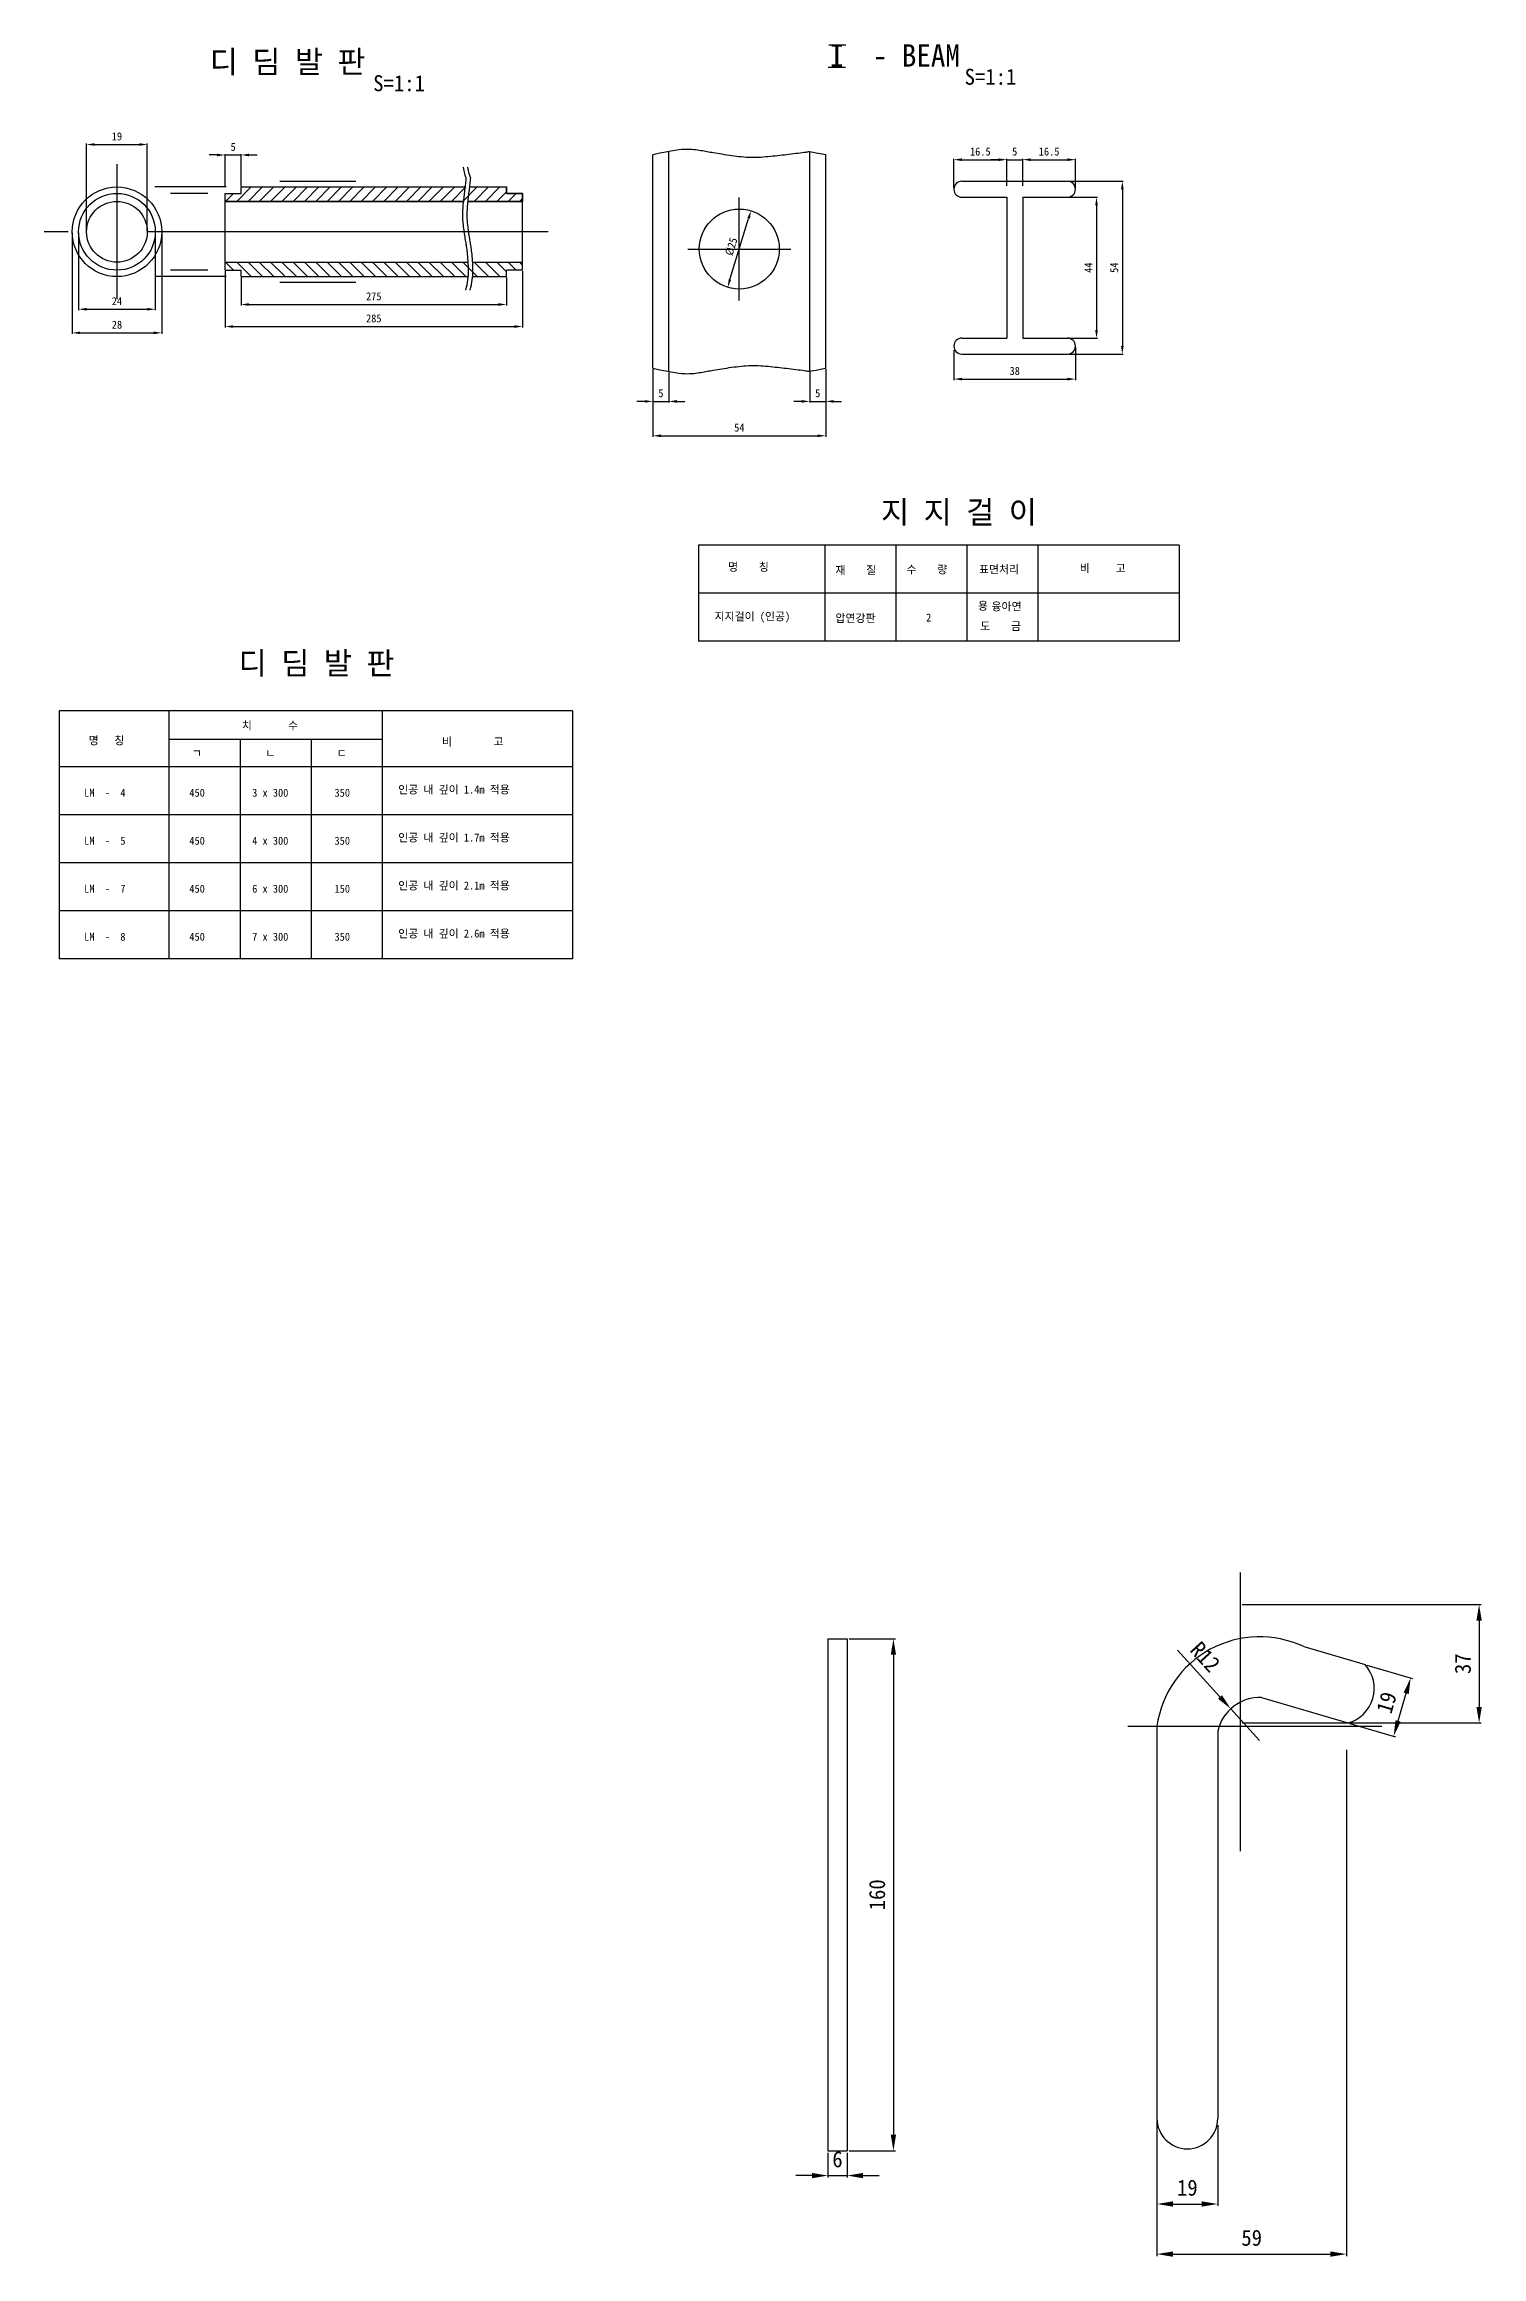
# Model space of a CAD drawing. Header units: millimetres. Extents: x -354 to 24098, y -15246 to 222.
# Drawn here: x -354 to 95, y -5405 to -4713 of the extents above; entities that cross this region are included whole.
import ezdxf

# ---------------------------------------------------------------- set-up
doc = ezdxf.new("R2010")
doc.units = ezdxf.units.MM
doc.header["$LTSCALE"] = 100
doc.linetypes.add('CENTER', pattern=[2, 1.25, -0.25, 0.25, -0.25])
for name, color, linetype in [('TN-CNTL', 1, 'CENTER'), ('TN-CUTL', 1, 'CENTER'), ('TN-DIMS', 1, 'Continuous'), ('TN-PATT', 1, 'Continuous'), ('TN-STEL', 4, 'Continuous'), ('TN-TABL-LIN1', 4, 'Continuous'), ('TN-TABL-LIN2', 1, 'Continuous'), ('TN-TABL-TEX1', 6, 'Continuous'), ('TN-TABL-TEX2', 3, 'Continuous'), ('TN-TEX1', 6, 'Continuous')]:
    doc.layers.add(name, color=color, linetype=linetype)
doc.styles.add('D', font='GulimChe.ttf')
doc.dimstyles.new('D', dxfattribs={"dimtxt": 2.5, "dimasz": 2.5, "dimexe": 1.25, "dimexo": 2, "dimgap": 1, "dimtad": 1, "dimdec": 0, "dimtxsty": 'D', "dimcen": 2.5, "dimclrd": 1, "dimclre": 1, "dimclrt": 7, "dimadec": 0, "dimazin": 0, "dimtfac": 1, "dimtdec": 0, "dimtmove": 0, "dimatfit": 3, "dimfxl": 0, "dimarcsym": 0})

# ---------------------------------------------------------------- blocks, each defined once
blk = doc.blocks.new('*X6')
at = {"color": 0}
for p, q in [((1246.45, 723.19), (1250.95, 727.69)), ((1249.98, 723.19), (1254.48, 727.69)), ((1253.52, 723.19), (1258.02, 727.69)), ((1257.06, 723.19), (1261.56, 727.69)), ((1260.59, 723.19), (1265.09, 727.69)), ((1264.13, 723.19), (1268.63, 727.69)), ((1267.66, 723.19), (1272.16, 727.69)), ((1271.2, 723.19), (1275.7, 727.69)), ((1274.73, 723.19), (1279.23, 727.69)), ((1278.27, 723.19), (1282.77, 727.69)), ((1281.8, 723.19), (1286.3, 727.69)), ((1285.34, 723.19), (1289.84, 727.69)), ((1288.88, 723.19), (1293.38, 727.69)), ((1292.41, 723.19), (1296.91, 727.69)), ((1295.95, 723.19), (1300.45, 727.69)), ((1299.48, 723.19), (1303.98, 727.69)), ((1303.02, 723.19), (1307.52, 727.69)), ((1306.55, 723.19), (1311.05, 727.69)), ((1310.09, 723.19), (1314.59, 727.69)), ((1313.62, 723.19), (1318.12, 727.69)), ((1317.16, 723.19), (1321.66, 727.69)), ((1320.69, 723.19), (1325.19, 727.69)), ((1324.23, 723.19), (1328.73, 727.69)), ((1327.77, 723.19), (1330.78, 726.2)), ((1242.91, 723.19), (1245.41, 725.69)), ((1331.3, 723.19), (1333.8, 725.69)), ((1334.84, 723.19), (1335.78, 724.13))]:
    blk.add_line(p, q, dxfattribs=at)
blk = doc.blocks.new('*D10')
at = {"layer": 'DEFPOINTS', "color": 0}
for p in [(-321.71, -4744.77), (-340.71, -4772.04), (-321.71, -4772.04)]:
    blk.add_point(p, dxfattribs=at)
at = {"layer": 'TN-DIMS', "color": 1, "lineweight": -2}
for p, q in [((-340.71, -4771.74), (-340.71, -4744.47)), ((-338.21, -4744.77), (-324.21, -4744.77)), ((-321.71, -4771.74), (-321.71, -4744.47))]:
    blk.add_line(p, q, dxfattribs=at)
at = {"layer": 'TN-DIMS', "color": 1}
for points in [[(-338.21, -4744.35), (-338.21, -4745.18), (-340.71, -4744.77)], [(-324.21, -4744.35), (-324.21, -4745.18), (-321.71, -4744.77)]]:
    blk.add_solid(points, dxfattribs=at)
at = {"layer": 'TN-DIMS', "color": 3, "insert": (-331.21, -4742.23), "char_height": 2.5, "attachment_point": 5, "style": 'D'}
blk.add_mtext('19', dxfattribs=at)
blk = doc.blocks.new('*D11')
at = {"layer": 'DEFPOINTS', "color": 0}
for p in [(-343.21, -4772.04), (-319.21, -4772.04), (-319.21, -4796.24)]:
    blk.add_point(p, dxfattribs=at)
at = {"layer": 'TN-DIMS', "color": 1, "lineweight": -2}
for p, q in [((-343.21, -4772.34), (-343.21, -4796.54)), ((-319.21, -4772.34), (-319.21, -4796.54)), ((-340.71, -4796.24), (-321.71, -4796.24))]:
    blk.add_line(p, q, dxfattribs=at)
at = {"layer": 'TN-DIMS', "color": 1}
for points in [[(-340.71, -4795.83), (-340.71, -4796.66), (-343.21, -4796.24)], [(-321.71, -4795.83), (-321.71, -4796.66), (-319.21, -4796.24)]]:
    blk.add_solid(points, dxfattribs=at)
at = {"layer": 'TN-DIMS', "color": 3, "insert": (-331.21, -4793.71), "char_height": 2.5, "attachment_point": 5, "style": 'D'}
blk.add_mtext('24', dxfattribs=at)
blk = doc.blocks.new('*D12')
at = {"layer": 'DEFPOINTS', "color": 0}
for p in [(-345.21, -4772.04), (-317.21, -4772.04), (-317.21, -4803.62)]:
    blk.add_point(p, dxfattribs=at)
at = {"layer": 'TN-DIMS', "color": 1, "lineweight": -2}
for p, q in [((-345.21, -4772.34), (-345.21, -4803.92)), ((-317.21, -4772.34), (-317.21, -4803.92)), ((-342.71, -4803.62), (-319.71, -4803.62))]:
    blk.add_line(p, q, dxfattribs=at)
at = {"layer": 'TN-DIMS', "color": 1}
for points in [[(-342.71, -4803.2), (-342.71, -4804.04), (-345.21, -4803.62)], [(-319.71, -4803.2), (-319.71, -4804.04), (-317.21, -4803.62)]]:
    blk.add_solid(points, dxfattribs=at)
at = {"layer": 'TN-DIMS', "color": 3, "insert": (-331.21, -4801.09), "char_height": 2.5, "attachment_point": 5, "style": 'D'}
blk.add_mtext('28', dxfattribs=at)
blk = doc.blocks.new('*D13')
at = {"layer": 'DEFPOINTS', "color": 0}
for p in [(-292.39, -4786.04), (-209.44, -4786.04), (-209.44, -4794.76)]:
    blk.add_point(p, dxfattribs=at)
at = {"layer": 'TN-DIMS', "color": 1, "lineweight": -2}
for p, q in [((-292.39, -4786.34), (-292.39, -4795.06)), ((-209.44, -4786.34), (-209.44, -4795.06)), ((-289.89, -4794.76), (-211.94, -4794.76))]:
    blk.add_line(p, q, dxfattribs=at)
at = {"layer": 'TN-DIMS', "color": 1}
for points in [[(-289.89, -4794.34), (-289.89, -4795.18), (-292.39, -4794.76)], [(-211.94, -4794.34), (-211.94, -4795.18), (-209.44, -4794.76)]]:
    blk.add_solid(points, dxfattribs=at)
at = {"layer": 'TN-DIMS', "color": 3, "insert": (-250.92, -4792.23), "char_height": 2.5, "attachment_point": 5, "style": 'D'}
blk.add_mtext('275', dxfattribs=at)
blk = doc.blocks.new('*D14')
at = {"layer": 'DEFPOINTS', "color": 0}
for p in [(-297.39, -4784.04), (-204.44, -4784.04), (-204.44, -4801.64)]:
    blk.add_point(p, dxfattribs=at)
at = {"layer": 'TN-DIMS', "color": 1, "lineweight": -2}
for p, q in [((-297.39, -4784.34), (-297.39, -4801.94)), ((-204.44, -4784.34), (-204.44, -4801.94)), ((-294.89, -4801.64), (-206.94, -4801.64))]:
    blk.add_line(p, q, dxfattribs=at)
at = {"layer": 'TN-DIMS', "color": 1}
for points in [[(-294.89, -4801.23), (-294.89, -4802.06), (-297.39, -4801.64)], [(-206.94, -4801.23), (-206.94, -4802.06), (-204.44, -4801.64)]]:
    blk.add_solid(points, dxfattribs=at)
at = {"layer": 'TN-DIMS', "color": 3, "insert": (-250.92, -4799.11), "char_height": 2.5, "attachment_point": 5, "style": 'D'}
blk.add_mtext('285', dxfattribs=at)
blk = doc.blocks.new('*D15')
at = {"layer": 'DEFPOINTS', "color": 0}
for p in [(-292.39, -4748.04), (-297.39, -4758.04), (-292.39, -4758.04)]:
    blk.add_point(p, dxfattribs=at)
at = {"layer": 'TN-DIMS', "color": 1, "lineweight": -2}
for p, q in [((-299.89, -4748.04), (-302.39, -4748.04)), ((-297.39, -4757.74), (-297.39, -4747.74)), ((-297.39, -4748.04), (-292.39, -4748.04)), ((-292.39, -4757.74), (-292.39, -4747.74)), ((-289.89, -4748.04), (-287.39, -4748.04))]:
    blk.add_line(p, q, dxfattribs=at)
at = {"layer": 'TN-DIMS', "color": 1}
for points in [[(-299.89, -4747.63), (-299.89, -4748.46), (-297.39, -4748.04)], [(-289.89, -4747.63), (-289.89, -4748.46), (-292.39, -4748.04)]]:
    blk.add_solid(points, dxfattribs=at)
at = {"layer": 'TN-DIMS', "color": 3, "insert": (-294.89, -4745.51), "char_height": 2.5, "attachment_point": 5, "style": 'D'}
blk.add_mtext('5', dxfattribs=at)
blk = doc.blocks.new('*D16')
at = {"layer": 'DEFPOINTS', "color": 0}
for p in [(-133.01, -4765.46), (-133.01, -4765.46), (-140.3, -4789.37)]:
    blk.add_point(p, dxfattribs=at)
at = {"layer": 'TN-DIMS', "color": 1, "lineweight": -2}
blk.add_line((-139.58, -4786.98), (-133.74, -4767.85), dxfattribs=at)
at = {"layer": 'TN-DIMS', "color": 1}
for points in [[(-134.14, -4767.73), (-133.34, -4767.97), (-133.01, -4765.46)], [(-139.97, -4786.86), (-139.18, -4787.1), (-140.3, -4789.37)]]:
    blk.add_solid(points, dxfattribs=at)
at = {"layer": 'TN-DIMS', "color": 3, "insert": (-139.14, -4776.66), "char_height": 2.5, "attachment_point": 5, "rotation": 73.04445, "style": 'D'}
blk.add_mtext('Ø25', dxfattribs=at)
blk = doc.blocks.new('*D17')
at = {"layer": 'DEFPOINTS', "color": 0}
for p in [(-163.66, -4814.69), (-158.66, -4815.67), (-158.66, -4825.05)]:
    blk.add_point(p, dxfattribs=at)
at = {"layer": 'TN-DIMS', "color": 1, "lineweight": -2}
for p, q in [((-163.66, -4814.99), (-163.66, -4825.35)), ((-158.66, -4815.97), (-158.66, -4825.35)), ((-166.16, -4825.05), (-168.66, -4825.05)), ((-163.66, -4825.05), (-158.66, -4825.05)), ((-156.16, -4825.05), (-153.66, -4825.05))]:
    blk.add_line(p, q, dxfattribs=at)
at = {"layer": 'TN-DIMS', "color": 1}
for points in [[(-166.16, -4824.63), (-166.16, -4825.46), (-163.66, -4825.05)], [(-156.16, -4824.63), (-156.16, -4825.46), (-158.66, -4825.05)]]:
    blk.add_solid(points, dxfattribs=at)
at = {"layer": 'TN-DIMS', "color": 3, "insert": (-161.16, -4822.52), "char_height": 2.5, "attachment_point": 5, "style": 'D'}
blk.add_mtext('5', dxfattribs=at)
blk = doc.blocks.new('*D18')
at = {"layer": 'DEFPOINTS', "color": 0}
for p in [(-114.66, -4815.43), (-109.66, -4814.69), (-109.66, -4825.05)]:
    blk.add_point(p, dxfattribs=at)
at = {"layer": 'TN-DIMS', "color": 1, "lineweight": -2}
for p, q in [((-114.66, -4815.73), (-114.66, -4825.35)), ((-109.66, -4814.99), (-109.66, -4825.35)), ((-117.16, -4825.05), (-119.66, -4825.05)), ((-114.66, -4825.05), (-109.66, -4825.05)), ((-107.16, -4825.05), (-104.66, -4825.05))]:
    blk.add_line(p, q, dxfattribs=at)
at = {"layer": 'TN-DIMS', "color": 1}
for points in [[(-117.16, -4824.63), (-117.16, -4825.46), (-114.66, -4825.05)], [(-107.16, -4824.63), (-107.16, -4825.46), (-109.66, -4825.05)]]:
    blk.add_solid(points, dxfattribs=at)
at = {"layer": 'TN-DIMS', "color": 3, "insert": (-112.16, -4822.52), "char_height": 2.5, "attachment_point": 5, "style": 'D'}
blk.add_mtext('5', dxfattribs=at)
blk = doc.blocks.new('*D19')
at = {"layer": 'DEFPOINTS', "color": 0}
for p in [(-163.66, -4814.99), (-109.66, -4814.99), (-109.66, -4835.79)]:
    blk.add_point(p, dxfattribs=at)
at = {"layer": 'TN-DIMS', "color": 1, "lineweight": -2}
for p, q in [((-163.66, -4815.29), (-163.66, -4836.09)), ((-109.66, -4815.29), (-109.66, -4836.09)), ((-161.16, -4835.79), (-112.16, -4835.79))]:
    blk.add_line(p, q, dxfattribs=at)
at = {"layer": 'TN-DIMS', "color": 1}
for points in [[(-161.16, -4835.37), (-161.16, -4836.2), (-163.66, -4835.79)], [(-112.16, -4835.37), (-112.16, -4836.2), (-109.66, -4835.79)]]:
    blk.add_solid(points, dxfattribs=at)
at = {"layer": 'TN-DIMS', "color": 3, "insert": (-136.66, -4833.25), "char_height": 2.5, "attachment_point": 5, "style": 'D'}
blk.add_mtext('54', dxfattribs=at)
blk = doc.blocks.new('*D20')
at = {"layer": 'DEFPOINTS', "color": 0}
for p in [(-53.07, -4749.51), (-69.57, -4758.76), (-53.07, -4757.96)]:
    blk.add_point(p, dxfattribs=at)
at = {"layer": 'TN-DIMS', "color": 1, "lineweight": -2}
for p, q in [((-69.57, -4758.46), (-69.57, -4749.21)), ((-67.07, -4749.51), (-55.57, -4749.51)), ((-53.07, -4757.66), (-53.07, -4749.21))]:
    blk.add_line(p, q, dxfattribs=at)
at = {"layer": 'TN-DIMS', "color": 1}
for points in [[(-67.07, -4749.09), (-67.07, -4749.93), (-69.57, -4749.51)], [(-55.57, -4749.09), (-55.57, -4749.93), (-53.07, -4749.51)]]:
    blk.add_solid(points, dxfattribs=at)
at = {"layer": 'TN-DIMS', "color": 3, "insert": (-61.32, -4746.98), "char_height": 2.5, "attachment_point": 5, "style": 'D'}
blk.add_mtext('16.5', dxfattribs=at)
blk = doc.blocks.new('*D21')
at = {"layer": 'DEFPOINTS', "color": 0}
for p in [(-48.07, -4749.51), (-53.07, -4757.96), (-48.07, -4757.96)]:
    blk.add_point(p, dxfattribs=at)
at = {"layer": 'TN-DIMS', "color": 1, "lineweight": -2}
for p, q in [((-55.57, -4749.51), (-58.07, -4749.51)), ((-53.07, -4757.66), (-53.07, -4749.21)), ((-53.07, -4749.51), (-48.07, -4749.51)), ((-48.07, -4757.66), (-48.07, -4749.21)), ((-45.57, -4749.51), (-43.07, -4749.51))]:
    blk.add_line(p, q, dxfattribs=at)
at = {"layer": 'TN-DIMS', "color": 1}
for points in [[(-55.57, -4749.09), (-55.57, -4749.93), (-53.07, -4749.51)], [(-45.57, -4749.09), (-45.57, -4749.93), (-48.07, -4749.51)]]:
    blk.add_solid(points, dxfattribs=at)
at = {"layer": 'TN-DIMS', "color": 3, "insert": (-50.57, -4746.98), "char_height": 2.5, "attachment_point": 5, "style": 'D'}
blk.add_mtext('5', dxfattribs=at)
blk = doc.blocks.new('*D22')
at = {"layer": 'DEFPOINTS', "color": 0}
for p in [(-31.57, -4749.51), (-48.07, -4757.96), (-31.57, -4758.76)]:
    blk.add_point(p, dxfattribs=at)
at = {"layer": 'TN-DIMS', "color": 1, "lineweight": -2}
for p, q in [((-48.07, -4757.66), (-48.07, -4749.21)), ((-45.57, -4749.51), (-34.07, -4749.51)), ((-31.57, -4758.46), (-31.57, -4749.21))]:
    blk.add_line(p, q, dxfattribs=at)
at = {"layer": 'TN-DIMS', "color": 1}
for points in [[(-45.57, -4749.09), (-45.57, -4749.93), (-48.07, -4749.51)], [(-34.07, -4749.09), (-34.07, -4749.93), (-31.57, -4749.51)]]:
    blk.add_solid(points, dxfattribs=at)
at = {"layer": 'TN-DIMS', "color": 3, "insert": (-39.82, -4746.98), "char_height": 2.5, "attachment_point": 5, "style": 'D'}
blk.add_mtext('16.5', dxfattribs=at)
blk = doc.blocks.new('*D23')
at = {"layer": 'DEFPOINTS', "color": 0}
for p in [(-34.07, -4761.26), (-34.07, -4805.26), (-24.99, -4805.26)]:
    blk.add_point(p, dxfattribs=at)
at = {"layer": 'TN-DIMS', "color": 1, "lineweight": -2}
for p, q in [((-33.77, -4761.26), (-24.69, -4761.26)), ((-24.99, -4763.76), (-24.99, -4802.76)), ((-33.77, -4805.26), (-24.69, -4805.26))]:
    blk.add_line(p, q, dxfattribs=at)
at = {"layer": 'TN-DIMS', "color": 1}
for points in [[(-25.41, -4763.76), (-24.58, -4763.76), (-24.99, -4761.26)], [(-25.41, -4802.76), (-24.58, -4802.76), (-24.99, -4805.26)]]:
    blk.add_solid(points, dxfattribs=at)
at = {"layer": 'TN-DIMS', "color": 3, "insert": (-27.52, -4783.26), "char_height": 2.5, "attachment_point": 5, "rotation": 90, "style": 'D'}
blk.add_mtext('44', dxfattribs=at)
blk = doc.blocks.new('*D24')
at = {"layer": 'DEFPOINTS', "color": 0}
for p in [(-34.07, -4756.26), (-34.07, -4810.26), (-16.92, -4810.26)]:
    blk.add_point(p, dxfattribs=at)
at = {"layer": 'TN-DIMS', "color": 1, "lineweight": -2}
for p, q in [((-33.77, -4756.26), (-16.62, -4756.26)), ((-16.92, -4758.76), (-16.92, -4807.76)), ((-33.77, -4810.26), (-16.62, -4810.26))]:
    blk.add_line(p, q, dxfattribs=at)
at = {"layer": 'TN-DIMS', "color": 1}
for points in [[(-17.34, -4758.76), (-16.51, -4758.76), (-16.92, -4756.26)], [(-17.34, -4807.76), (-16.51, -4807.76), (-16.92, -4810.26)]]:
    blk.add_solid(points, dxfattribs=at)
at = {"layer": 'TN-DIMS', "color": 3, "insert": (-19.45, -4783.26), "char_height": 2.5, "attachment_point": 5, "rotation": 90, "style": 'D'}
blk.add_mtext('54', dxfattribs=at)
blk = doc.blocks.new('*D25')
at = {"layer": 'DEFPOINTS', "color": 0}
for p in [(-69.57, -4808.76), (-31.57, -4807.76), (-31.57, -4818.07)]:
    blk.add_point(p, dxfattribs=at)
at = {"layer": 'TN-DIMS', "color": 1, "lineweight": -2}
for p, q in [((-69.57, -4809.06), (-69.57, -4818.37)), ((-31.57, -4808.06), (-31.57, -4818.37)), ((-67.07, -4818.07), (-34.07, -4818.07))]:
    blk.add_line(p, q, dxfattribs=at)
at = {"layer": 'TN-DIMS', "color": 1}
for points in [[(-67.07, -4817.65), (-67.07, -4818.48), (-69.57, -4818.07)], [(-34.07, -4817.65), (-34.07, -4818.48), (-31.57, -4818.07)]]:
    blk.add_solid(points, dxfattribs=at)
at = {"layer": 'TN-DIMS', "color": 3, "insert": (-50.57, -4815.54), "char_height": 2.5, "attachment_point": 5, "style": 'D'}
blk.add_mtext('38', dxfattribs=at)
blk = doc.blocks.new('*D26')
at = {"layer": 'DEFPOINTS', "color": 0}
for p in [(-108.96, -5371.72), (-102.96, -5371.72), (-102.96, -5379.47)]:
    blk.add_point(p, dxfattribs=at)
at = {"layer": 'TN-DIMS', "color": 1, "lineweight": -2}
for p, q in [((-108.96, -5372.32), (-108.96, -5380.07)), ((-102.96, -5372.32), (-102.96, -5380.07)), ((-113.96, -5379.47), (-118.96, -5379.47)), ((-108.96, -5379.47), (-102.96, -5379.47)), ((-97.96, -5379.47), (-92.96, -5379.47))]:
    blk.add_line(p, q, dxfattribs=at)
at = {"layer": 'TN-DIMS', "color": 1}
for points in [[(-113.96, -5378.64), (-113.96, -5380.3), (-108.96, -5379.47)], [(-97.96, -5378.64), (-97.96, -5380.3), (-102.96, -5379.47)]]:
    blk.add_solid(points, dxfattribs=at)
at = {"layer": 'TN-DIMS', "color": 3, "insert": (-105.96, -5374.41), "char_height": 5, "attachment_point": 5, "style": 'D'}
blk.add_mtext('6', dxfattribs=at)
blk = doc.blocks.new('*D27')
at = {"layer": 'DEFPOINTS', "color": 0}
for p in [(-102.96, -5211.72), (-102.96, -5371.72), (-88.48, -5371.72)]:
    blk.add_point(p, dxfattribs=at)
at = {"layer": 'TN-DIMS', "color": 1, "lineweight": -2}
for p, q in [((-102.36, -5211.72), (-87.88, -5211.72)), ((-88.48, -5216.72), (-88.48, -5366.72)), ((-102.36, -5371.72), (-87.88, -5371.72))]:
    blk.add_line(p, q, dxfattribs=at)
at = {"layer": 'TN-DIMS', "color": 1}
for points in [[(-89.32, -5216.72), (-87.65, -5216.72), (-88.48, -5211.72)], [(-89.32, -5366.72), (-87.65, -5366.72), (-88.48, -5371.72)]]:
    blk.add_solid(points, dxfattribs=at)
at = {"layer": 'TN-DIMS', "color": 3, "insert": (-93.55, -5291.72), "char_height": 5, "attachment_point": 5, "rotation": 90, "style": 'D'}
blk.add_mtext('160', dxfattribs=at)
blk = doc.blocks.new('*D28')
at = {"layer": 'DEFPOINTS', "color": 0}
for p in [(-6.1, -5361.61), (12.9, -5363.12), (12.9, -5388.35)]:
    blk.add_point(p, dxfattribs=at)
at = {"layer": 'TN-DIMS', "color": 1, "lineweight": -2}
for p, q in [((-6.1, -5362.21), (-6.1, -5388.95)), ((12.9, -5363.72), (12.9, -5388.95)), ((-1.1, -5388.35), (7.9, -5388.35))]:
    blk.add_line(p, q, dxfattribs=at)
at = {"layer": 'TN-DIMS', "color": 1}
for points in [[(-1.1, -5387.52), (-1.1, -5389.18), (-6.1, -5388.35)], [(7.9, -5387.52), (7.9, -5389.18), (12.9, -5388.35)]]:
    blk.add_solid(points, dxfattribs=at)
at = {"layer": 'TN-DIMS', "color": 3, "insert": (3.4, -5383.28), "char_height": 5, "attachment_point": 5, "style": 'D'}
blk.add_mtext('19', dxfattribs=at)
blk = doc.blocks.new('*D29')
at = {"layer": 'DEFPOINTS', "color": 0}
for p in [(53.12, -5245.83), (-6.1, -5361.61), (53.12, -5404)]:
    blk.add_point(p, dxfattribs=at)
at = {"layer": 'TN-DIMS', "color": 1, "lineweight": -2}
for p, q in [((53.12, -5246.43), (53.12, -5404.6)), ((-6.1, -5362.21), (-6.1, -5404.6)), ((-1.1, -5404), (48.12, -5404))]:
    blk.add_line(p, q, dxfattribs=at)
at = {"layer": 'TN-DIMS', "color": 1}
for points in [[(-1.1, -5403.17), (-1.1, -5404.83), (-6.1, -5404)], [(48.12, -5403.17), (48.12, -5404.83), (53.12, -5404)]]:
    blk.add_solid(points, dxfattribs=at)
at = {"layer": 'TN-DIMS', "color": 3, "insert": (23.51, -5398.94), "char_height": 5, "attachment_point": 5, "style": 'D'}
blk.add_mtext('59', dxfattribs=at)
blk = doc.blocks.new('*D34')
at = {"layer": 'DEFPOINTS', "color": 0}
for p in [(19.9, -5201.02), (19.9, -5238.02), (94.6, -5238.02)]:
    blk.add_point(p, dxfattribs=at)
at = {"layer": 'TN-DIMS', "color": 1, "lineweight": -2}
for p, q in [((20.5, -5201.02), (95.2, -5201.02)), ((94.6, -5206.02), (94.6, -5233.02)), ((20.5, -5238.02), (95.2, -5238.02))]:
    blk.add_line(p, q, dxfattribs=at)
at = {"layer": 'TN-DIMS', "color": 1}
for points in [[(93.77, -5206.02), (95.44, -5206.02), (94.6, -5201.02)], [(93.77, -5233.02), (95.44, -5233.02), (94.6, -5238.02)]]:
    blk.add_solid(points, dxfattribs=at)
at = {"layer": 'TN-DIMS', "color": 3, "insert": (89.54, -5219.52), "char_height": 5, "attachment_point": 5, "rotation": 90, "style": 'D'}
blk.add_mtext('37', dxfattribs=at)
blk = doc.blocks.new('*D35')
at = {"layer": 'DEFPOINTS', "color": 0}
for p in [(58.95, -5219.79), (73.21, -5223.97), (53.61, -5238.02)]:
    blk.add_point(p, dxfattribs=at)
at = {"layer": 'TN-DIMS', "color": 1, "lineweight": -2}
for p, q in [((59.53, -5219.96), (73.79, -5224.14)), ((69.28, -5237.4), (71.81, -5228.76)), ((54.19, -5238.19), (68.45, -5242.37))]:
    blk.add_line(p, q, dxfattribs=at)
at = {"layer": 'TN-DIMS', "color": 1}
for points in [[(71.01, -5228.53), (72.61, -5229), (73.21, -5223.97)], [(68.48, -5237.17), (70.08, -5237.64), (67.87, -5242.2)]]:
    blk.add_solid(points, dxfattribs=at)
at = {"layer": 'TN-DIMS', "color": 3, "insert": (65.68, -5231.66), "char_height": 5, "attachment_point": 5, "rotation": 73.67504, "style": 'D'}
blk.add_mtext('19', dxfattribs=at)
blk = doc.blocks.new('*D36')
at = {"layer": 'DEFPOINTS', "color": 0}
for p in [(16.97, -5233.6), (26, -5243.51)]:
    blk.add_point(p, dxfattribs=at)
at = {"layer": 'TN-DIMS', "color": 1, "lineweight": -2}
for p, q in [((0.31, -5215.3), (13.6, -5229.9)), ((26, -5243.51), (16.97, -5233.6))]:
    blk.add_line(p, q, dxfattribs=at)
at = {"layer": 'TN-DIMS', "color": 1}
blk.add_solid([(14.22, -5229.34), (12.99, -5230.46), (16.97, -5233.6)], dxfattribs=at)
at = {"layer": 'TN-DIMS', "color": 3, "insert": (9.02, -5217.34), "char_height": 5, "attachment_point": 5, "rotation": 312.32488, "style": 'D'}
blk.add_mtext('R12', dxfattribs=at)

msp = doc.modelspace()

# ---------------------------------------------------------------- linework, layer by layer
at = {"layer": 'TN-CNTL', "linetype": 'CENTER'}
for p, q in [((-331.21, -4750.94), (-331.21, -4793.13)), ((-136.66, -4793.54), (-136.66, -4761.29)), ((-196.45, -4772.04), (-353.94, -4772.04)), ((-152.79, -4777.42), (-120.53, -4777.42)), ((19.9, -5191.01), (19.9, -5278.06)), ((-15.24, -5239.02), (64.16, -5239.02))]:
    msp.add_line(p, q, dxfattribs=at)
at = {"layer": 'TN-CUTL'}
for points in [[(-163.66, -4747.87), (-161.48, -4747.41), (-159.62, -4747.04), (-158.03, -4746.75), (-156.69, -4746.53), (-155.55, -4746.37), (-154.58, -4746.27), (-153.72, -4746.21), (-152.95, -4746.19), (-152.23, -4746.2), (-151.55, -4746.23), (-150.9, -4746.28), (-150.29, -4746.34), (-149.71, -4746.42), (-149.16, -4746.5), (-148.64, -4746.59), (-148.14, -4746.68), (-147.66, -4746.77), (-147.19, -4746.86), (-146.72, -4746.94), (-146.25, -4747.03), (-145.76, -4747.11), (-145.25, -4747.2), (-144.7, -4747.3), (-144.12, -4747.39), (-143.48, -4747.5), (-142.8, -4747.61), (-142.09, -4747.72), (-141.35, -4747.84), (-140.59, -4747.95), (-139.82, -4748.06), (-139.05, -4748.17), (-138.28, -4748.28), (-137.52, -4748.38), (-136.77, -4748.47), (-136.03, -4748.55), (-135.29, -4748.62), (-134.55, -4748.67), (-133.81, -4748.72), (-133.06, -4748.74), (-132.31, -4748.75), (-131.54, -4748.74), (-130.76, -4748.72), (-129.98, -4748.68), (-129.19, -4748.62), (-128.41, -4748.56), (-127.64, -4748.49), (-126.88, -4748.42), (-126.13, -4748.34), (-125.4, -4748.27), (-124.68, -4748.19), (-123.98, -4748.11), (-123.28, -4748.03), (-122.58, -4747.95), (-121.89, -4747.87), (-121.18, -4747.79), (-120.46, -4747.7), (-119.73, -4747.61), (-119, -4747.52), (-118.28, -4747.43), (-117.6, -4747.34), (-116.96, -4747.26), (-116.39, -4747.18), (-115.9, -4747.11), (-115.5, -4747.06), (-115.2, -4747.01), (-114.93, -4746.99), (-114.61, -4747), (-114.17, -4747.06), (-113.54, -4747.16), (-112.63, -4747.32), (-111.36, -4747.56), (-109.66, -4747.87)], [(-222.18, -4790.26), (-221.96, -4789.39), (-221.78, -4788.57), (-221.63, -4787.8), (-221.51, -4787.06), (-221.42, -4786.34), (-221.36, -4785.62), (-221.33, -4784.91), (-221.31, -4784.18), (-221.32, -4783.43), (-221.34, -4782.67), (-221.37, -4781.9), (-221.42, -4781.15), (-221.47, -4780.42), (-221.53, -4779.72), (-221.6, -4779.07), (-221.66, -4778.48), (-221.72, -4777.95), (-221.78, -4777.47), (-221.84, -4777.04), (-221.9, -4776.64), (-221.96, -4776.26), (-222.02, -4775.88), (-222.09, -4775.49), (-222.16, -4775.08), (-222.23, -4774.63), (-222.31, -4774.16), (-222.39, -4773.66), (-222.47, -4773.14), (-222.55, -4772.61), (-222.62, -4772.07), (-222.7, -4771.53), (-222.77, -4770.99), (-222.84, -4770.46), (-222.91, -4769.94), (-222.96, -4769.42), (-223.01, -4768.9), (-223.05, -4768.38), (-223.08, -4767.86), (-223.1, -4767.34), (-223.11, -4766.81), (-223.1, -4766.27), (-223.08, -4765.73), (-223.05, -4765.18), (-223.02, -4764.63), (-222.97, -4764.08), (-222.93, -4763.54), (-222.88, -4763.01), (-222.82, -4762.49), (-222.77, -4761.98), (-222.71, -4761.48), (-222.66, -4760.98), (-222.61, -4760.49), (-222.55, -4760.01), (-222.49, -4759.52), (-222.43, -4759.02), (-222.37, -4758.52), (-222.31, -4758.01), (-222.25, -4757.5), (-222.19, -4757.01), (-222.13, -4756.54), (-222.08, -4756.12), (-222.05, -4755.76), (-222.02, -4755.47), (-222.02, -4755.27), (-222.03, -4755.14), (-222.06, -4755.06), (-222.12, -4754.95), (-222.2, -4754.75), (-222.32, -4754.4), (-222.46, -4753.84), (-222.65, -4753.01), (-222.88, -4751.84)], [(-220.8, -4790.26), (-220.58, -4789.39), (-220.4, -4788.57), (-220.25, -4787.8), (-220.13, -4787.06), (-220.04, -4786.34), (-219.98, -4785.62), (-219.95, -4784.91), (-219.93, -4784.18), (-219.94, -4783.43), (-219.96, -4782.67), (-219.99, -4781.9), (-220.04, -4781.15), (-220.09, -4780.42), (-220.15, -4779.72), (-220.21, -4779.07), (-220.28, -4778.48), (-220.34, -4777.95), (-220.4, -4777.47), (-220.46, -4777.04), (-220.52, -4776.64), (-220.58, -4776.26), (-220.64, -4775.88), (-220.71, -4775.49), (-220.77, -4775.08), (-220.85, -4774.63), (-220.92, -4774.16), (-221, -4773.66), (-221.08, -4773.14), (-221.16, -4772.61), (-221.24, -4772.07), (-221.32, -4771.53), (-221.39, -4770.99), (-221.46, -4770.46), (-221.52, -4769.94), (-221.58, -4769.42), (-221.63, -4768.9), (-221.67, -4768.38), (-221.7, -4767.86), (-221.72, -4767.34), (-221.72, -4766.81), (-221.72, -4766.27), (-221.7, -4765.73), (-221.67, -4765.18), (-221.64, -4764.63), (-221.59, -4764.08), (-221.54, -4763.54), (-221.49, -4763.01), (-221.44, -4762.49), (-221.39, -4761.98), (-221.33, -4761.48), (-221.28, -4760.98), (-221.22, -4760.49), (-221.17, -4760.01), (-221.11, -4759.52), (-221.05, -4759.02), (-220.99, -4758.52), (-220.92, -4758.01), (-220.86, -4757.5), (-220.8, -4757.01), (-220.75, -4756.54), (-220.7, -4756.12), (-220.67, -4755.76), (-220.64, -4755.47), (-220.63, -4755.27), (-220.64, -4755.14), (-220.68, -4755.06), (-220.73, -4754.95), (-220.82, -4754.75), (-220.93, -4754.4), (-221.08, -4753.84), (-221.27, -4753.01), (-221.5, -4751.84)], [(-163.66, -4814.69), (-161.48, -4815.16), (-159.62, -4815.53), (-158.03, -4815.82), (-156.69, -4816.04), (-155.55, -4816.19), (-154.58, -4816.3), (-153.72, -4816.35), (-152.95, -4816.38), (-152.23, -4816.37), (-151.55, -4816.34), (-150.9, -4816.29), (-150.29, -4816.23), (-149.71, -4816.15), (-149.16, -4816.06), (-148.64, -4815.97), (-148.14, -4815.88), (-147.66, -4815.8), (-147.19, -4815.71), (-146.72, -4815.63), (-146.25, -4815.54), (-145.76, -4815.45), (-145.25, -4815.36), (-144.7, -4815.27), (-144.12, -4815.17), (-143.48, -4815.07), (-142.8, -4814.96), (-142.09, -4814.84), (-141.35, -4814.73), (-140.59, -4814.62), (-139.82, -4814.5), (-139.05, -4814.39), (-138.28, -4814.29), (-137.52, -4814.19), (-136.77, -4814.1), (-136.03, -4814.02), (-135.29, -4813.95), (-134.55, -4813.89), (-133.81, -4813.85), (-133.06, -4813.82), (-132.31, -4813.81), (-131.54, -4813.82), (-130.76, -4813.85), (-129.98, -4813.89), (-129.19, -4813.94), (-128.41, -4814), (-127.64, -4814.07), (-126.88, -4814.15), (-126.13, -4814.22), (-125.4, -4814.3), (-124.68, -4814.37), (-123.98, -4814.45), (-123.28, -4814.53), (-122.58, -4814.61), (-121.89, -4814.69), (-121.18, -4814.78), (-120.46, -4814.87), (-119.73, -4814.96), (-119, -4815.05), (-118.28, -4815.14), (-117.6, -4815.23), (-116.96, -4815.31), (-116.39, -4815.39), (-115.9, -4815.45), (-115.5, -4815.51), (-115.2, -4815.55), (-114.93, -4815.57), (-114.61, -4815.56), (-114.17, -4815.51), (-113.54, -4815.41), (-112.63, -4815.24), (-111.36, -4815.01), (-109.66, -4814.69)]]:
    msp.add_lwpolyline(points, dxfattribs=at)
at = {"layer": 'TN-STEL'}
for p, q in [((-163.66, -4814.69), (-163.66, -4747.87)), ((-158.66, -4815.7), (-158.66, -4746.87)), ((-114.66, -4815.43), (-114.66, -4747.14)), ((-109.66, -4814.69), (-109.66, -4747.87)), ((-280.33, -4756.26), (-256.5, -4756.26)), ((-67.07, -4756.26), (-34.07, -4756.26)), ((-297.06, -4758.04), (-319.37, -4758.04)), ((-302.82, -4760.04), (-314.45, -4760.04)), ((-297.39, -4784.04), (-297.39, -4760.04)), ((-297.39, -4760.04), (-292.39, -4760.04)), ((-297.39, -4762.54), (-222.83, -4762.54)), ((-292.39, -4758.04), (-222.1, -4758.04)), ((-292.39, -4760.04), (-292.39, -4758.04)), ((-221.44, -4762.54), (-204.44, -4762.54)), ((-220.93, -4758.04), (-209.44, -4758.04)), ((-209.44, -4760.04), (-209.44, -4758.04)), ((-204.44, -4760.04), (-209.44, -4760.04)), ((-204.44, -4784.04), (-204.44, -4760.04)), ((-67.07, -4761.26), (-53.07, -4761.26)), ((-53.07, -4761.26), (-53.07, -4805.26)), ((-48.07, -4761.26), (-48.07, -4805.26)), ((-48.07, -4761.26), (-34.07, -4761.26)), ((-302.82, -4784.04), (-314.45, -4784.04)), ((-297.39, -4781.54), (-221.4, -4781.54)), ((-297.39, -4784.04), (-292.39, -4784.04)), ((-292.39, -4786.04), (-292.39, -4784.04)), ((-220.01, -4781.54), (-204.44, -4781.54)), ((-209.44, -4786.04), (-209.44, -4784.04)), ((-204.44, -4784.04), (-209.44, -4784.04)), ((-297.06, -4786.04), (-319.37, -4786.04)), ((-292.39, -4786.04), (-221.4, -4786.04)), ((-280.33, -4787.82), (-256.5, -4787.82)), ((-220.02, -4786.04), (-209.44, -4786.04)), ((-67.07, -4805.26), (-53.07, -4805.26)), ((-67.07, -4810.26), (-34.07, -4810.26)), ((-48.07, -4805.26), (-34.07, -4805.26)), ((-108.96, -5211.72), (-108.96, -5371.72)), ((-108.96, -5211.72), (-102.96, -5211.72)), ((-102.96, -5211.72), (-102.96, -5371.72)), ((39.78, -5214.18), (58.95, -5219.79)), ((26.6, -5230.11), (53.61, -5238.02)), ((-6.1, -5239.02), (-6.1, -5361.61)), ((12.9, -5240.64), (12.9, -5361.61)), ((-108.96, -5371.72), (-102.96, -5371.72))]:
    msp.add_line(p, q, dxfattribs=at)
for points in [[(-297.39, -4762.54), (-297.39, -4760.04), (-292.39, -4760.04), (-292.39, -4758.04), (-222.1, -4758.04)], [(-222.83, -4762.54), (-297.39, -4762.54)], [(-220.93, -4758.04), (-209.44, -4758.04), (-209.44, -4760.04), (-204.44, -4760.04), (-204.44, -4762.54), (-221.44, -4762.54)]]:
    msp.add_lwpolyline(points, dxfattribs=at)
for centre, radius in [((-331.21, -4772.04), 14), ((-331.21, -4772.04), 12), ((-331.21, -4772.04), 9.5), ((-136.66, -4777.42), 12.5)]:
    msp.add_circle(centre, radius, dxfattribs=at)
for centre, radius, start, end in [((-67.07, -4758.76), 2.5, 90, 270), ((-34.07, -4758.76), 2.5, 270, 90), ((-67.07, -4807.76), 2.5, 90, 270), ((-34.07, -4807.76), 2.5, 270, 90), ((26, -5243.51), 32.41, 64.83948, 172.04005), ((50.7, -5227.27), 11.14, 285.15636, 42.19372), ((26, -5243.51), 13.41, 87.42962, 167.61181), ((3.4, -5361.61), 9.5, 180, 0)]:
    msp.add_arc(centre, radius, start, end, dxfattribs=at)
at = {"layer": 'TN-TABL-LIN1'}
for p, q in [((0.88, -4869.96), (-149.42, -4869.96)), ((-149.42, -4869.96), (-149.42, -4899.96)), ((0.88, -4869.96), (0.88, -4899.96)), ((0.88, -4899.96), (-149.42, -4899.96)), ((-188.77, -4921.77), (-349.29, -4921.77)), ((-349.29, -4921.77), (-349.29, -4999.19)), ((-188.77, -4921.77), (-188.77, -4999.19)), ((-188.77, -4999.19), (-349.29, -4999.19))]:
    msp.add_line(p, q, dxfattribs=at)
at = {"layer": 'TN-TABL-LIN2'}
for p, q in [((-109.97, -4869.96), (-109.97, -4899.96)), ((-87.75, -4869.96), (-87.75, -4899.96)), ((-65.53, -4869.96), (-65.53, -4899.96)), ((-43.31, -4869.96), (-43.31, -4899.96)), ((0.88, -4884.96), (-149.42, -4884.96)), ((-314.94, -4921.77), (-314.94, -4999.19)), ((-248.28, -4921.77), (-248.28, -4999.19)), ((-314.94, -4930.56), (-248.28, -4930.56)), ((-292.72, -4930.56), (-292.72, -4999.19)), ((-270.5, -4930.56), (-270.5, -4999.19)), ((-188.77, -4939.19), (-349.29, -4939.19)), ((-188.77, -4954.19), (-349.29, -4954.19)), ((-188.77, -4969.19), (-349.29, -4969.19)), ((-188.77, -4984.19), (-349.29, -4984.19))]:
    msp.add_line(p, q, dxfattribs=at)
at = {"layer": 'TN-TEX1'}
for p, q in [((-108.72, -4713.64), (-103.39, -4713.64)), ((-108.83, -4720.59), (-103.51, -4720.59))]:
    msp.add_line(p, q, dxfattribs=at)

# ---------------------------------------------------------------- block references
at = {"layer": 'TN-PATT'}
msp.add_blockref('*X6', (-1540.22, -5485.73), dxfattribs=at)
at = {"layer": 'TN-PATT', "xscale": -1, "rotation": 180}
msp.add_blockref('*X6', (-1540.22, -4058.35), dxfattribs=at)

# ---------------------------------------------------------------- texts
at = {"layer": 'TN-TABL-TEX1', "style": 'D'}
for s, p in [('명    칭', (-140.16, -4878.01)), ('재    질', (-106.61, -4879.03)), ('수    량', (-84.38, -4878.81)), ('표면처리', (-61.74, -4878.79)), ('비     고', (-30.23, -4878.41)), ('명   칭', (-340.04, -4932.24)), ('치       수', (-292.18, -4927.58)), ('ㄱ', (-307.81, -4936.24)), ('ㄴ', (-284.82, -4936.24)), ('ㄷ', (-262.5, -4936.24)), ('비        고', (-229.58, -4932.64))]:
    msp.add_text(s, height=2.5, dxfattribs=at).set_placement(p)
at = {"layer": 'TN-TABL-TEX2', "style": 'D'}
for s, p in [('용', (-62.05, -4890.18)), ('융아연', (-57.83, -4890.38)), ('지지걸이 (인공)', (-144.42, -4893.49)), ('압연강판', (-106.61, -4894.02)), ('2', (-78.26, -4893.83)), ('도    금', (-61.33, -4896.52)), ('LM  -  4', (-341.46, -4948.58)), ('450', (-308.58, -4948.58)), ('3 x 300', (-288.93, -4948.58)), ('350', (-263.19, -4948.58)), ('인공 내 깊이 1.4m 적용', (-243.29, -4947.59)), ('LM  -  5', (-341.46, -4963.58)), ('450', (-308.58, -4963.58)), ('4 x 300', (-288.93, -4963.58)), ('350', (-263.19, -4963.58)), ('인공 내 깊이 1.7m 적용', (-243.29, -4962.59)), ('LM  -  7', (-341.46, -4978.58)), ('450', (-308.58, -4978.58)), ('6 x 300', (-288.93, -4978.58)), ('150', (-263.19, -4978.58)), ('인공 내 깊이 2.1m 적용', (-243.29, -4977.59)), ('LM  -  8', (-341.46, -4993.58)), ('450', (-308.58, -4993.58)), ('7 x 300', (-288.93, -4993.58)), ('350', (-263.19, -4993.58)), ('인공 내 깊이 2.6m 적용', (-243.29, -4992.59))]:
    msp.add_text(s, height=2.5, dxfattribs=at).set_placement(p)
at = {"layer": 'TN-TEX1', "style": 'D'}
for s, height, p in [('디 딤 발 판', 7, (-302.21, -4722.43)), ('I  - BEAM', 7, (-108.44, -4720.44)), ('S=1:1', 5, (-66.21, -4726.09)), ('S=1:1', 5, (-251.1, -4728.11)), ('지 지 걸 이', 7, (-92.35, -4863.17)), ('디 딤 발 판', 7, (-293.16, -4910.36))]:
    msp.add_text(s, height=height, dxfattribs=at).set_placement(p)

# ---------------------------------------------------------------- dimensions: what is measured, and where the dimension line sits
at = {"layer": 'TN-DIMS'}
for base, p1, p2, override, picture, middle in [((-321.71, -4744.77), (-340.71, -4772.04), (-321.71, -4772.04), {"dimscale": 1, "dimexe": 0.3, "dimexo": 0.3, "dimgap": 1.25, "dimlunit": 6, "dimclrt": 3, "dimtix": 1, "dimtmove": 2}, '*D10', (-331.21, -4742.23)), ((-292.39, -4748.04), (-297.39, -4758.04), (-292.39, -4758.04), {"dimscale": 1, "dimexe": 0.3, "dimexo": 0.3, "dimgap": 1.25, "dimlunit": 6, "dimclrt": 3, "dimtix": 1, "dimtmove": 2}, '*D15', (-294.89, -4745.51)), ((-53.07, -4749.51), (-69.57, -4758.76), (-53.07, -4757.96), {"dimscale": 1, "dimexe": 0.3, "dimexo": 0.3, "dimgap": 1.25, "dimdec": 1, "dimlunit": 6, "dimclrt": 3, "dimtix": 1, "dimtmove": 2}, '*D20', (-61.32, -4746.98)), ((-48.07, -4749.51), (-53.07, -4757.96), (-48.07, -4757.96), {"dimscale": 1, "dimexe": 0.3, "dimexo": 0.3, "dimgap": 1.25, "dimlunit": 6, "dimclrt": 3, "dimtix": 1, "dimtmove": 2}, '*D21', (-50.57, -4746.98)), ((-31.57, -4749.51), (-48.07, -4757.96), (-31.57, -4758.76), {"dimexe": 0.3, "dimexo": 0.3, "dimgap": 1.25, "dimdec": 1, "dimlunit": 6, "dimclrt": 3, "dimtix": 1, "dimtmove": 2}, '*D22', (-39.82, -4746.98)), ((-317.21, -4803.62), (-345.21, -4772.04), (-317.21, -4772.04), {"dimscale": 1, "dimexe": 0.3, "dimexo": 0.3, "dimgap": 1.25, "dimlunit": 6, "dimclrt": 3, "dimtix": 1, "dimtmove": 2}, '*D12', (-331.21, -4801.09)), ((-319.21, -4796.24), (-343.21, -4772.04), (-319.21, -4772.04), {"dimscale": 1, "dimexe": 0.3, "dimexo": 0.3, "dimgap": 1.25, "dimlunit": 6, "dimclrt": 3, "dimtix": 1, "dimtmove": 2}, '*D11', (-331.21, -4793.71)), ((-31.57, -4818.07), (-69.57, -4808.76), (-31.57, -4807.76), {"dimscale": 1, "dimexe": 0.3, "dimexo": 0.3, "dimgap": 1.25, "dimlunit": 6, "dimclrt": 3, "dimtix": 1, "dimtmove": 2}, '*D25', (-50.57, -4815.54)), ((-158.66, -4825.05), (-163.66, -4814.69), (-158.66, -4815.67), {"dimscale": 1, "dimexe": 0.3, "dimexo": 0.3, "dimgap": 1.25, "dimlunit": 6, "dimclrt": 3, "dimtix": 1, "dimtmove": 2}, '*D17', (-161.16, -4822.52)), ((-109.66, -4835.79), (-163.66, -4814.99), (-109.66, -4814.99), {"dimscale": 1, "dimexe": 0.3, "dimexo": 0.3, "dimgap": 1.25, "dimlunit": 6, "dimclrt": 3, "dimtix": 1, "dimtmove": 2}, '*D19', (-136.66, -4833.25)), ((-109.66, -4825.05), (-114.66, -4815.43), (-109.66, -4814.69), {"dimscale": 1, "dimexe": 0.3, "dimexo": 0.3, "dimgap": 1.25, "dimlunit": 6, "dimclrt": 3, "dimtix": 1, "dimtmove": 2}, '*D18', (-112.16, -4822.52)), ((53.12, -5404), (-6.1, -5361.61), (53.12, -5245.83), {"dimscale": 2, "dimexe": 0.3, "dimexo": 0.3, "dimgap": 1.25, "dimlunit": 6, "dimclrt": 3, "dimtix": 1, "dimtmove": 2}, '*D29', (23.51, -5398.94)), ((12.9, -5388.35), (-6.1, -5361.61), (12.9, -5363.12), {"dimscale": 2, "dimexe": 0.3, "dimexo": 0.3, "dimgap": 1.25, "dimlunit": 6, "dimclrt": 3, "dimtix": 1, "dimtmove": 2}, '*D28', (3.4, -5383.28)), ((-102.96, -5379.47), (-108.96, -5371.72), (-102.96, -5371.72), {"dimscale": 2, "dimexe": 0.3, "dimexo": 0.3, "dimgap": 1.25, "dimlunit": 6, "dimclrt": 3, "dimtix": 1, "dimtmove": 2}, '*D26', (-105.96, -5374.41))]:
    dim = msp.add_linear_dim(base=base, p1=p1, p2=p2, dimstyle='D', override=override, dxfattribs=at)
    dim.commit()
    dim.dimension.update_dxf_attribs({"geometry": picture, "text_midpoint": middle})
for base, p1, p2, override, picture, middle in [((-16.92, -4810.26), (-34.07, -4756.26), (-34.07, -4810.26), {"dimscale": 1, "dimexe": 0.3, "dimexo": 0.3, "dimgap": 1.25, "dimlunit": 6, "dimclrt": 3, "dimtix": 1, "dimtmove": 2}, '*D24', (-19.45, -4783.26)), ((-24.99, -4805.26), (-34.07, -4761.26), (-34.07, -4805.26), {"dimscale": 1, "dimexe": 0.3, "dimexo": 0.3, "dimgap": 1.25, "dimlunit": 6, "dimclrt": 3, "dimtix": 1, "dimtmove": 2}, '*D23', (-27.52, -4783.26)), ((94.6, -5238.02), (19.9, -5201.02), (19.9, -5238.02), {"dimscale": 2, "dimexe": 0.3, "dimexo": 0.3, "dimgap": 1.25, "dimlunit": 6, "dimclrt": 3, "dimtix": 1, "dimtmove": 2}, '*D34', (89.54, -5219.52)), ((-88.48, -5371.72), (-102.96, -5211.72), (-102.96, -5371.72), {"dimscale": 2, "dimexe": 0.3, "dimexo": 0.3, "dimgap": 1.25, "dimlunit": 6, "dimclrt": 3, "dimtix": 1, "dimtmove": 2}, '*D27', (-93.55, -5291.72))]:
    dim = msp.add_linear_dim(base=base, p1=p1, p2=p2, angle=90, dimstyle='D', override=override, dxfattribs=at)
    dim.commit()
    dim.dimension.update_dxf_attribs({"geometry": picture, "text_midpoint": middle})
dim = msp.add_aligned_dim(p1=(-140.3, -4789.37), p2=(-133.01, -4765.46), distance=0, text='Ø<>', dimstyle='D', override={"dimscale": 1, "dimexe": 0.3, "dimexo": 0.3, "dimgap": 1.25, "dimlunit": 6, "dimclrt": 3, "dimtix": 1, "dimtmove": 2}, dxfattribs=at)
dim.commit()
dim.dimension.update_dxf_attribs({"geometry": '*D16', "text_midpoint": (-139.14, -4776.66)})
for base, p1, p2, text, picture, middle in [((-204.44, -4801.64), (-297.39, -4784.04), (-204.44, -4784.04), '285', '*D14', (-250.92, -4799.11)), ((-209.44, -4794.76), (-292.39, -4786.04), (-209.44, -4786.04), '275', '*D13', (-250.92, -4792.23))]:
    dim = msp.add_linear_dim(base=base, p1=p1, p2=p2, text=text, dimstyle='D', override={"dimscale": 1, "dimexe": 0.3, "dimexo": 0.3, "dimgap": 1.25, "dimlunit": 6, "dimclrt": 3, "dimtix": 1, "dimtmove": 2}, dxfattribs=at)
    dim.commit()
    dim.dimension.update_dxf_attribs({"geometry": picture, "text_midpoint": middle})
dim = msp.add_radius_dim(center=(26, -5243.51), mpoint=(16.97, -5233.6), text='R12', dimstyle='D', override={"dimscale": 2, "dimexe": 0.3, "dimexo": 0.3, "dimgap": 1.25, "dimlunit": 6, "dimclrt": 3, "dimtix": 1, "dimtmove": 2}, dxfattribs=at)
dim.commit()
dim.dimension.update_dxf_attribs({"geometry": '*D36', "text_midpoint": (9.02, -5217.34)})
dim = msp.add_aligned_dim(p1=(53.61, -5238.02), p2=(58.95, -5219.79), distance=-14.86, dimstyle='D', override={"dimscale": 2, "dimexe": 0.3, "dimexo": 0.3, "dimgap": 1.25, "dimlunit": 6, "dimclrt": 3, "dimtix": 1, "dimtmove": 2}, dxfattribs=at)
dim.commit()
dim.dimension.update_dxf_attribs({"geometry": '*D35', "text_midpoint": (65.68, -5231.66)})

doc.saveas('drawing.dxf')
